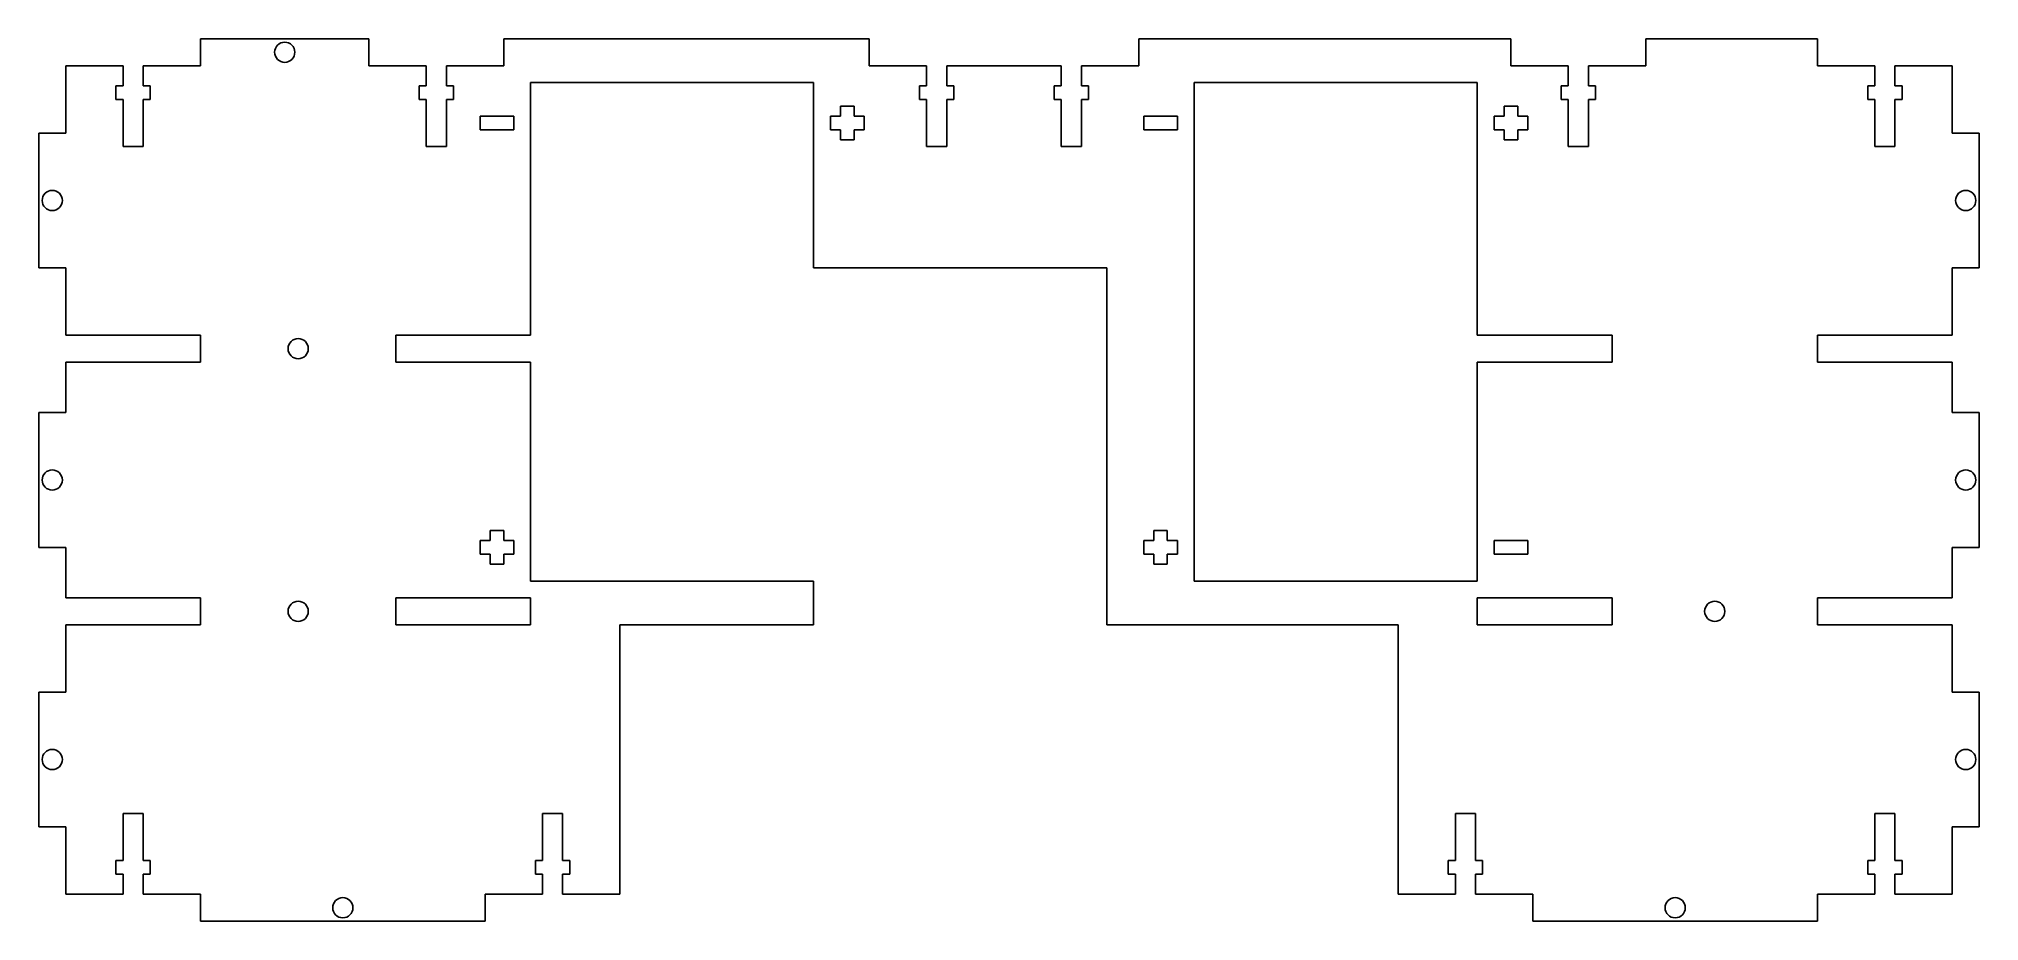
# Model space of a CAD drawing. Header units: millimetres. Extents: x -144 to 144, y -66 to 66.
import ezdxf

# ---------------------------------------------------------------- set-up
doc = ezdxf.new("R2010")
doc.units = ezdxf.units.MM

msp = doc.modelspace()

# ---------------------------------------------------------------- linework, layer by layer
at = {"color": 7, "linetype": 'Continuous', "lineweight": 25}
for p, q in [((-120, 65.5), (-95, 65.5)), ((-120, 61.5), (-120, 65.5)), ((-95, 65.5), (-95, 61.5)), ((-75, 65.5), (-20.75, 65.5)), ((-75, 61.5), (-75, 65.5)), ((-20.75, 65.5), (-20.75, 61.5)), ((19.25, 65.5), (74.5, 65.5)), ((19.25, 61.5), (19.25, 65.5)), ((74.5, 65.5), (74.5, 61.5)), ((94.5, 65.5), (120, 65.5)), ((94.5, 61.5), (94.5, 65.5)), ((120, 65.5), (120, 61.5)), ((-140, 61.5), (-131.5, 61.5)), ((-140, 51.5), (-140, 61.5)), ((-131.5, 61.5), (-131.5, 58.5)), ((-128.5, 61.5), (-120, 61.5)), ((-128.5, 61.5), (-128.5, 58.5)), ((-95, 61.5), (-86.5, 61.5)), ((-86.5, 61.5), (-86.5, 58.5)), ((-83.5, 61.5), (-75, 61.5)), ((-83.5, 61.5), (-83.5, 58.5)), ((-20.75, 61.5), (-12.25, 61.5)), ((-12.25, 61.5), (-12.25, 58.5)), ((-9.25, 61.5), (7.75, 61.5)), ((-9.25, 61.5), (-9.25, 58.5)), ((7.75, 61.5), (7.75, 58.5)), ((10.75, 61.5), (19.25, 61.5)), ((10.75, 61.5), (10.75, 58.5)), ((74.5, 61.5), (83, 61.5)), ((83, 61.5), (83, 58.5)), ((86, 61.5), (94.5, 61.5)), ((86, 61.5), (86, 58.5)), ((120, 61.5), (128.5, 61.5)), ((128.5, 61.5), (128.5, 58.5)), ((131.5, 61.5), (140, 61.5)), ((131.5, 61.5), (131.5, 58.5)), ((140, 61.5), (140, 51.5)), ((-132.55, 56.5), (-132.55, 58.5)), ((-132.55, 58.5), (-131.5, 58.5)), ((-128.5, 58.5), (-127.45, 58.5)), ((-127.45, 56.5), (-127.45, 58.5)), ((-87.55, 56.5), (-87.55, 58.5)), ((-86.5, 58.5), (-87.55, 58.5)), ((-82.45, 58.5), (-83.5, 58.5)), ((-82.45, 56.5), (-82.45, 58.5)), ((-71, 59), (-71, 21.5)), ((-71, 59), (-29, 59)), ((-29, 59), (-29, 31.5)), ((-13.3, 56.5), (-13.3, 58.5)), ((-13.3, 58.5), (-12.25, 58.5)), ((-9.25, 58.5), (-8.2, 58.5)), ((-8.2, 56.5), (-8.2, 58.5)), ((6.7, 56.5), (6.7, 58.5)), ((7.75, 58.5), (6.7, 58.5)), ((11.8, 58.5), (10.75, 58.5)), ((11.8, 56.5), (11.8, 58.5)), ((27.5, 59), (69.5, 59)), ((27.5, 59), (27.5, -15)), ((69.5, 59), (69.5, 21.5)), ((81.95, 56.5), (81.95, 58.5)), ((81.95, 58.5), (83, 58.5)), ((86, 58.5), (87.05, 58.5)), ((87.05, 56.5), (87.05, 58.5)), ((127.45, 56.5), (127.45, 58.5)), ((128.5, 58.5), (127.45, 58.5)), ((132.55, 58.5), (131.5, 58.5)), ((132.55, 56.5), (132.55, 58.5)), ((-132.55, 56.5), (-131.5, 56.5)), ((-131.5, 56.5), (-131.5, 49.5)), ((-128.5, 56.5), (-127.45, 56.5)), ((-128.5, 56.5), (-128.5, 49.5)), ((-86.5, 56.5), (-87.55, 56.5)), ((-86.5, 56.5), (-86.5, 49.5)), ((-82.45, 56.5), (-83.5, 56.5)), ((-83.5, 56.5), (-83.5, 49.5)), ((-25, 54), (-25, 55.5)), ((-25, 55.5), (-23, 55.5)), ((-23, 54), (-23, 55.5)), ((-13.3, 56.5), (-12.25, 56.5)), ((-12.25, 56.5), (-12.25, 49.5)), ((-9.25, 56.5), (-8.2, 56.5)), ((-9.25, 56.5), (-9.25, 49.5)), ((7.75, 56.5), (6.7, 56.5)), ((7.75, 56.5), (7.75, 49.5)), ((11.8, 56.5), (10.75, 56.5)), ((10.75, 56.5), (10.75, 49.5)), ((73.5, 54), (73.5, 55.5)), ((73.5, 55.5), (75.5, 55.5)), ((75.5, 54), (75.5, 55.5)), ((81.95, 56.5), (83, 56.5)), ((83, 56.5), (83, 49.5)), ((86, 56.5), (87.05, 56.5)), ((86, 56.5), (86, 49.5)), ((128.5, 56.5), (127.45, 56.5)), ((128.5, 56.5), (128.5, 49.5)), ((132.55, 56.5), (131.5, 56.5)), ((131.5, 56.5), (131.5, 49.5)), ((-78.5, 52), (-78.5, 54)), ((-78.5, 54), (-73.5, 54)), ((-78.5, 52), (-73.5, 52)), ((-73.5, 52), (-73.5, 54)), ((-26.5, 54), (-25, 54)), ((-26.5, 52), (-26.5, 54)), ((-26.5, 52), (-25, 52)), ((-25, 50.5), (-25, 52)), ((-23, 54), (-21.5, 54)), ((-23, 52), (-21.5, 52)), ((-23, 50.5), (-23, 52)), ((-21.5, 52), (-21.5, 54)), ((20, 52), (20, 54)), ((20, 54), (25, 54)), ((20, 52), (25, 52)), ((25, 52), (25, 54)), ((72, 54), (73.5, 54)), ((72, 54), (72, 52)), ((72, 52), (73.5, 52)), ((73.5, 50.5), (73.5, 52)), ((75.5, 54), (77, 54)), ((75.5, 52), (77, 52)), ((75.5, 50.5), (75.5, 52)), ((77, 54), (77, 52)), ((-144, 51.5), (-140, 51.5)), ((-144, 31.5), (-144, 51.5)), ((-131.5, 49.5), (-128.5, 49.5)), ((-83.5, 49.5), (-86.5, 49.5)), ((-25, 50.5), (-23, 50.5)), ((-12.25, 49.5), (-9.25, 49.5)), ((10.75, 49.5), (7.75, 49.5)), ((73.5, 50.5), (75.5, 50.5)), ((83, 49.5), (86, 49.5)), ((131.5, 49.5), (128.5, 49.5)), ((140, 51.5), (144, 51.5)), ((144, 31.5), (144, 51.5)), ((-140, 31.5), (-144, 31.5)), ((-140, 21.5), (-140, 31.5)), ((-29, 31.5), (14.5, 31.5)), ((14.5, -21.5), (14.5, 31.5)), ((140, 31.5), (140, 21.5)), ((144, 31.5), (140, 31.5)), ((-120, 21.5), (-140, 21.5)), ((-120, 17.5), (-120, 21.5)), ((-91, 21.5), (-91, 17.5)), ((-71, 21.5), (-91, 21.5)), ((89.5, 21.5), (69.5, 21.5)), ((89.5, 17.5), (89.5, 21.5)), ((120, 21.5), (120, 17.5)), ((140, 21.5), (120, 21.5)), ((-140, 17.5), (-120, 17.5)), ((-140, 10), (-140, 17.5)), ((-91, 17.5), (-71, 17.5)), ((-71, 17.5), (-71, -15)), ((69.5, 17.5), (89.5, 17.5)), ((69.5, 17.5), (69.5, -15)), ((120, 17.5), (140, 17.5)), ((140, 17.5), (140, 10)), ((-144, 10), (-140, 10)), ((-144, -10), (-144, 10)), ((140, 10), (144, 10)), ((144, -10), (144, 10)), ((-77, -9), (-77, -7.5)), ((-77, -7.5), (-75, -7.5)), ((-75, -9), (-75, -7.5)), ((21.5, -9), (21.5, -7.5)), ((21.5, -7.5), (23.5, -7.5)), ((23.5, -9), (23.5, -7.5)), ((-140, -10), (-144, -10)), ((-140, -17.5), (-140, -10)), ((-78.5, -11), (-78.5, -9)), ((-78.5, -9), (-77, -9)), ((-78.5, -11), (-77, -11)), ((-77, -12.5), (-77, -11)), ((-75, -9), (-73.5, -9)), ((-75, -12.5), (-75, -11)), ((-75, -11), (-73.5, -11)), ((-73.5, -11), (-73.5, -9)), ((20, -11), (20, -9)), ((20, -9), (21.5, -9)), ((20, -11), (21.5, -11)), ((21.5, -12.5), (21.5, -11)), ((23.5, -9), (25, -9)), ((23.5, -11), (25, -11)), ((23.5, -12.5), (23.5, -11)), ((25, -11), (25, -9)), ((72, -11), (72, -9)), ((72, -9), (77, -9)), ((72, -11), (77, -11)), ((77, -11), (77, -9)), ((140, -10), (140, -17.5)), ((144, -10), (140, -10)), ((-77, -12.5), (-75, -12.5)), ((21.5, -12.5), (23.5, -12.5)), ((-71, -15), (-29, -15)), ((-29, -15), (-29, -21.5)), ((27.5, -15), (69.5, -15)), ((-120, -17.5), (-140, -17.5)), ((-120, -21.5), (-120, -17.5)), ((-91, -17.5), (-91, -21.5)), ((-71, -17.5), (-91, -17.5)), ((-71, -21.5), (-71, -17.5)), ((69.5, -17.5), (69.5, -21.5)), ((89.5, -17.5), (69.5, -17.5)), ((89.5, -21.5), (89.5, -17.5)), ((120, -17.5), (120, -21.5)), ((140, -17.5), (120, -17.5)), ((-140, -21.5), (-120, -21.5)), ((-140, -31.5), (-140, -21.5)), ((-91, -21.5), (-71, -21.5)), ((-57.75, -61.5), (-57.75, -21.5)), ((-57.75, -21.5), (-29, -21.5)), ((14.5, -21.5), (57.75, -21.5)), ((57.75, -21.5), (57.75, -61.5)), ((69.5, -21.5), (89.5, -21.5)), ((120, -21.5), (140, -21.5)), ((140, -21.5), (140, -31.5)), ((-144, -31.5), (-140, -31.5)), ((-144, -51.5), (-144, -31.5)), ((140, -31.5), (144, -31.5)), ((144, -51.5), (144, -31.5)), ((-140, -51.5), (-144, -51.5)), ((-140, -61.5), (-140, -51.5)), ((-131.5, -56.5), (-131.5, -49.5)), ((-131.5, -49.5), (-128.5, -49.5)), ((-128.5, -56.5), (-128.5, -49.5)), ((-69.25, -56.5), (-69.25, -49.5)), ((-66.25, -49.5), (-69.25, -49.5)), ((-66.25, -56.5), (-66.25, -49.5)), ((66.25, -56.5), (66.25, -49.5)), ((66.25, -49.5), (69.25, -49.5)), ((69.25, -56.5), (69.25, -49.5)), ((128.5, -56.5), (128.5, -49.5)), ((131.5, -49.5), (128.5, -49.5)), ((131.5, -56.5), (131.5, -49.5)), ((140, -51.5), (140, -61.5)), ((144, -51.5), (140, -51.5)), ((-132.55, -56.5), (-132.55, -58.5)), ((-132.55, -56.5), (-131.5, -56.5)), ((-128.5, -56.5), (-127.45, -56.5)), ((-127.45, -56.5), (-127.45, -58.5)), ((-70.3, -56.5), (-70.3, -58.5)), ((-69.25, -56.5), (-70.3, -56.5)), ((-65.2, -56.5), (-66.25, -56.5)), ((-65.2, -56.5), (-65.2, -58.5)), ((65.2, -56.5), (65.2, -58.5)), ((65.2, -56.5), (66.25, -56.5)), ((69.25, -56.5), (70.3, -56.5)), ((70.3, -56.5), (70.3, -58.5)), ((127.45, -56.5), (127.45, -58.5)), ((128.5, -56.5), (127.45, -56.5)), ((132.55, -56.5), (131.5, -56.5)), ((132.55, -56.5), (132.55, -58.5)), ((-132.55, -58.5), (-131.5, -58.5)), ((-131.5, -61.5), (-131.5, -58.5)), ((-128.5, -58.5), (-127.45, -58.5)), ((-128.5, -61.5), (-128.5, -58.5)), ((-69.25, -58.5), (-70.3, -58.5)), ((-69.25, -61.5), (-69.25, -58.5)), ((-65.2, -58.5), (-66.25, -58.5)), ((-66.25, -61.5), (-66.25, -58.5)), ((65.2, -58.5), (66.25, -58.5)), ((66.25, -61.5), (66.25, -58.5)), ((69.25, -58.5), (70.3, -58.5)), ((69.25, -61.5), (69.25, -58.5)), ((128.5, -58.5), (127.45, -58.5)), ((128.5, -61.5), (128.5, -58.5)), ((132.55, -58.5), (131.5, -58.5)), ((131.5, -61.5), (131.5, -58.5)), ((-131.5, -61.5), (-140, -61.5)), ((-120, -61.5), (-128.5, -61.5)), ((-120, -65.5), (-120, -61.5)), ((-77.75, -61.5), (-77.75, -65.5)), ((-69.25, -61.5), (-77.75, -61.5)), ((-57.75, -61.5), (-66.25, -61.5)), ((66.25, -61.5), (57.75, -61.5)), ((77.75, -61.5), (69.25, -61.5)), ((77.75, -65.5), (77.75, -61.5)), ((120, -61.5), (120, -65.5)), ((128.5, -61.5), (120, -61.5)), ((140, -61.5), (131.5, -61.5)), ((-120, -65.5), (-77.75, -65.5)), ((77.75, -65.5), (120, -65.5))]:
    msp.add_line(p, q, dxfattribs=at)
for centre in [(-107.5, 63.5), (-142, 41.5), (142, 41.5), (-105.5, 19.5), (-142, 0), (142, 0), (-105.5, -19.5), (104.75, -19.5), (-142, -41.5), (142, -41.5), (-98.88, -63.5), (98.88, -63.5)]:
    msp.add_circle(centre, 1.5, dxfattribs=at)

doc.saveas('drawing.dxf')
